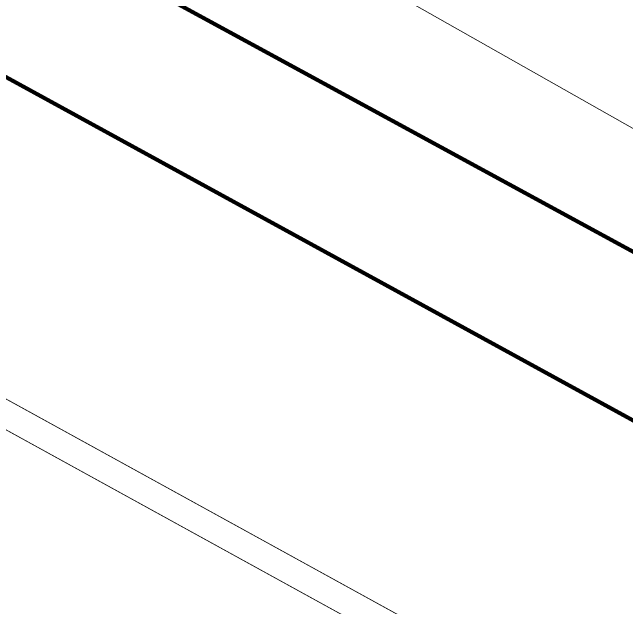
# Model space of a CAD drawing. Header units: inches. Extents: x 350994 to 353538, y 1581369 to 1583842.
# Drawn here: x 351564.5 to 351579.93, y 1583662.31 to 1583677.27 of the extents above; entities that cross this region are included whole.
import ezdxf

# ---------------------------------------------------------------- set-up
doc = ezdxf.new("R2010")
doc.units = ezdxf.units.IN
doc.header["$MEASUREMENT"] = 0
doc.linetypes.add('1', pattern=[0])
doc.linetypes.add('DASHDOTX2', pattern=[2, 1, -0.5, 0, -0.5])
for name, color, linetype in [('CULVERT', 255, '1'), ('EP TF', 5, 'Continuous'), ("ROAD'S", 1, '1')]:
    doc.layers.add(name, color=color, linetype=linetype)
doc.styles.get("Standard").update_dxf_attribs({"font": 'arial.ttf'})
doc.linetypes.add('SILT_FENCE', pattern='A,0.5,-0.2,["EP",Standard,S=0.1,R=0,X=-0.1,Y=-0.05],-0.2', length=0.9)

msp = doc.modelspace()

# ---------------------------------------------------------------- linework, layer by layer
at = {"layer": 'CULVERT', "color": 250, "linetype": 'DASHDOTX2', "lineweight": 5, "ltscale": 2, "const_width": 0.02}
for points, elevation in [([(351539.151, 1583681.426), (351608.24, 1583643.388), (351645.688, 1583622.253), (351692.077, 1583595.895)], 90.591), ([(351538.864, 1583680.81), (351607.985, 1583642.754), (351645.433, 1583621.618), (351689.892, 1583596.357)], 90.66)]:
    msp.add_lwpolyline(points, dxfattribs=dict(at, elevation=elevation))
at = {"layer": 'EP TF', "color": 252, "linetype": 'SILT_FENCE', "lineweight": 5, "ltscale": 6, "elevation": 90.11}
msp.add_lwpolyline([(351516.056, 1583709.891), (351544.392, 1583694.56), (351591.964, 1583667.624), (351758.841, 1583574.481)], dxfattribs=at)
at = {"layer": "ROAD'S", "lineweight": 5, "const_width": 0.1}
for points in [[(351519.549, 1583736.523), (351519.549, 1583736.523), (351519.549, 1583736.523), (351512.788, 1583711.799), (351514.999, 1583706.965), (351514.999, 1583706.965), (351520.514, 1583704.009), (351523.994, 1583701.789), (351587.502, 1583667.216), (351587.502, 1583667.216)], [(351690.565, 1583577.209), (351686.872, 1583577.92), (351641.894, 1583602.678), (351604.263, 1583623.777), (351567.04, 1583644.144), (351504.034, 1583680.187), (351511.059, 1583699.81), (351514.062, 1583701.352), (351516.836, 1583701.421), (351523.164, 1583698.197), (351585.911, 1583663.826)]]:
    msp.add_lwpolyline(points, dxfattribs=at)

doc.saveas('drawing.dxf')
